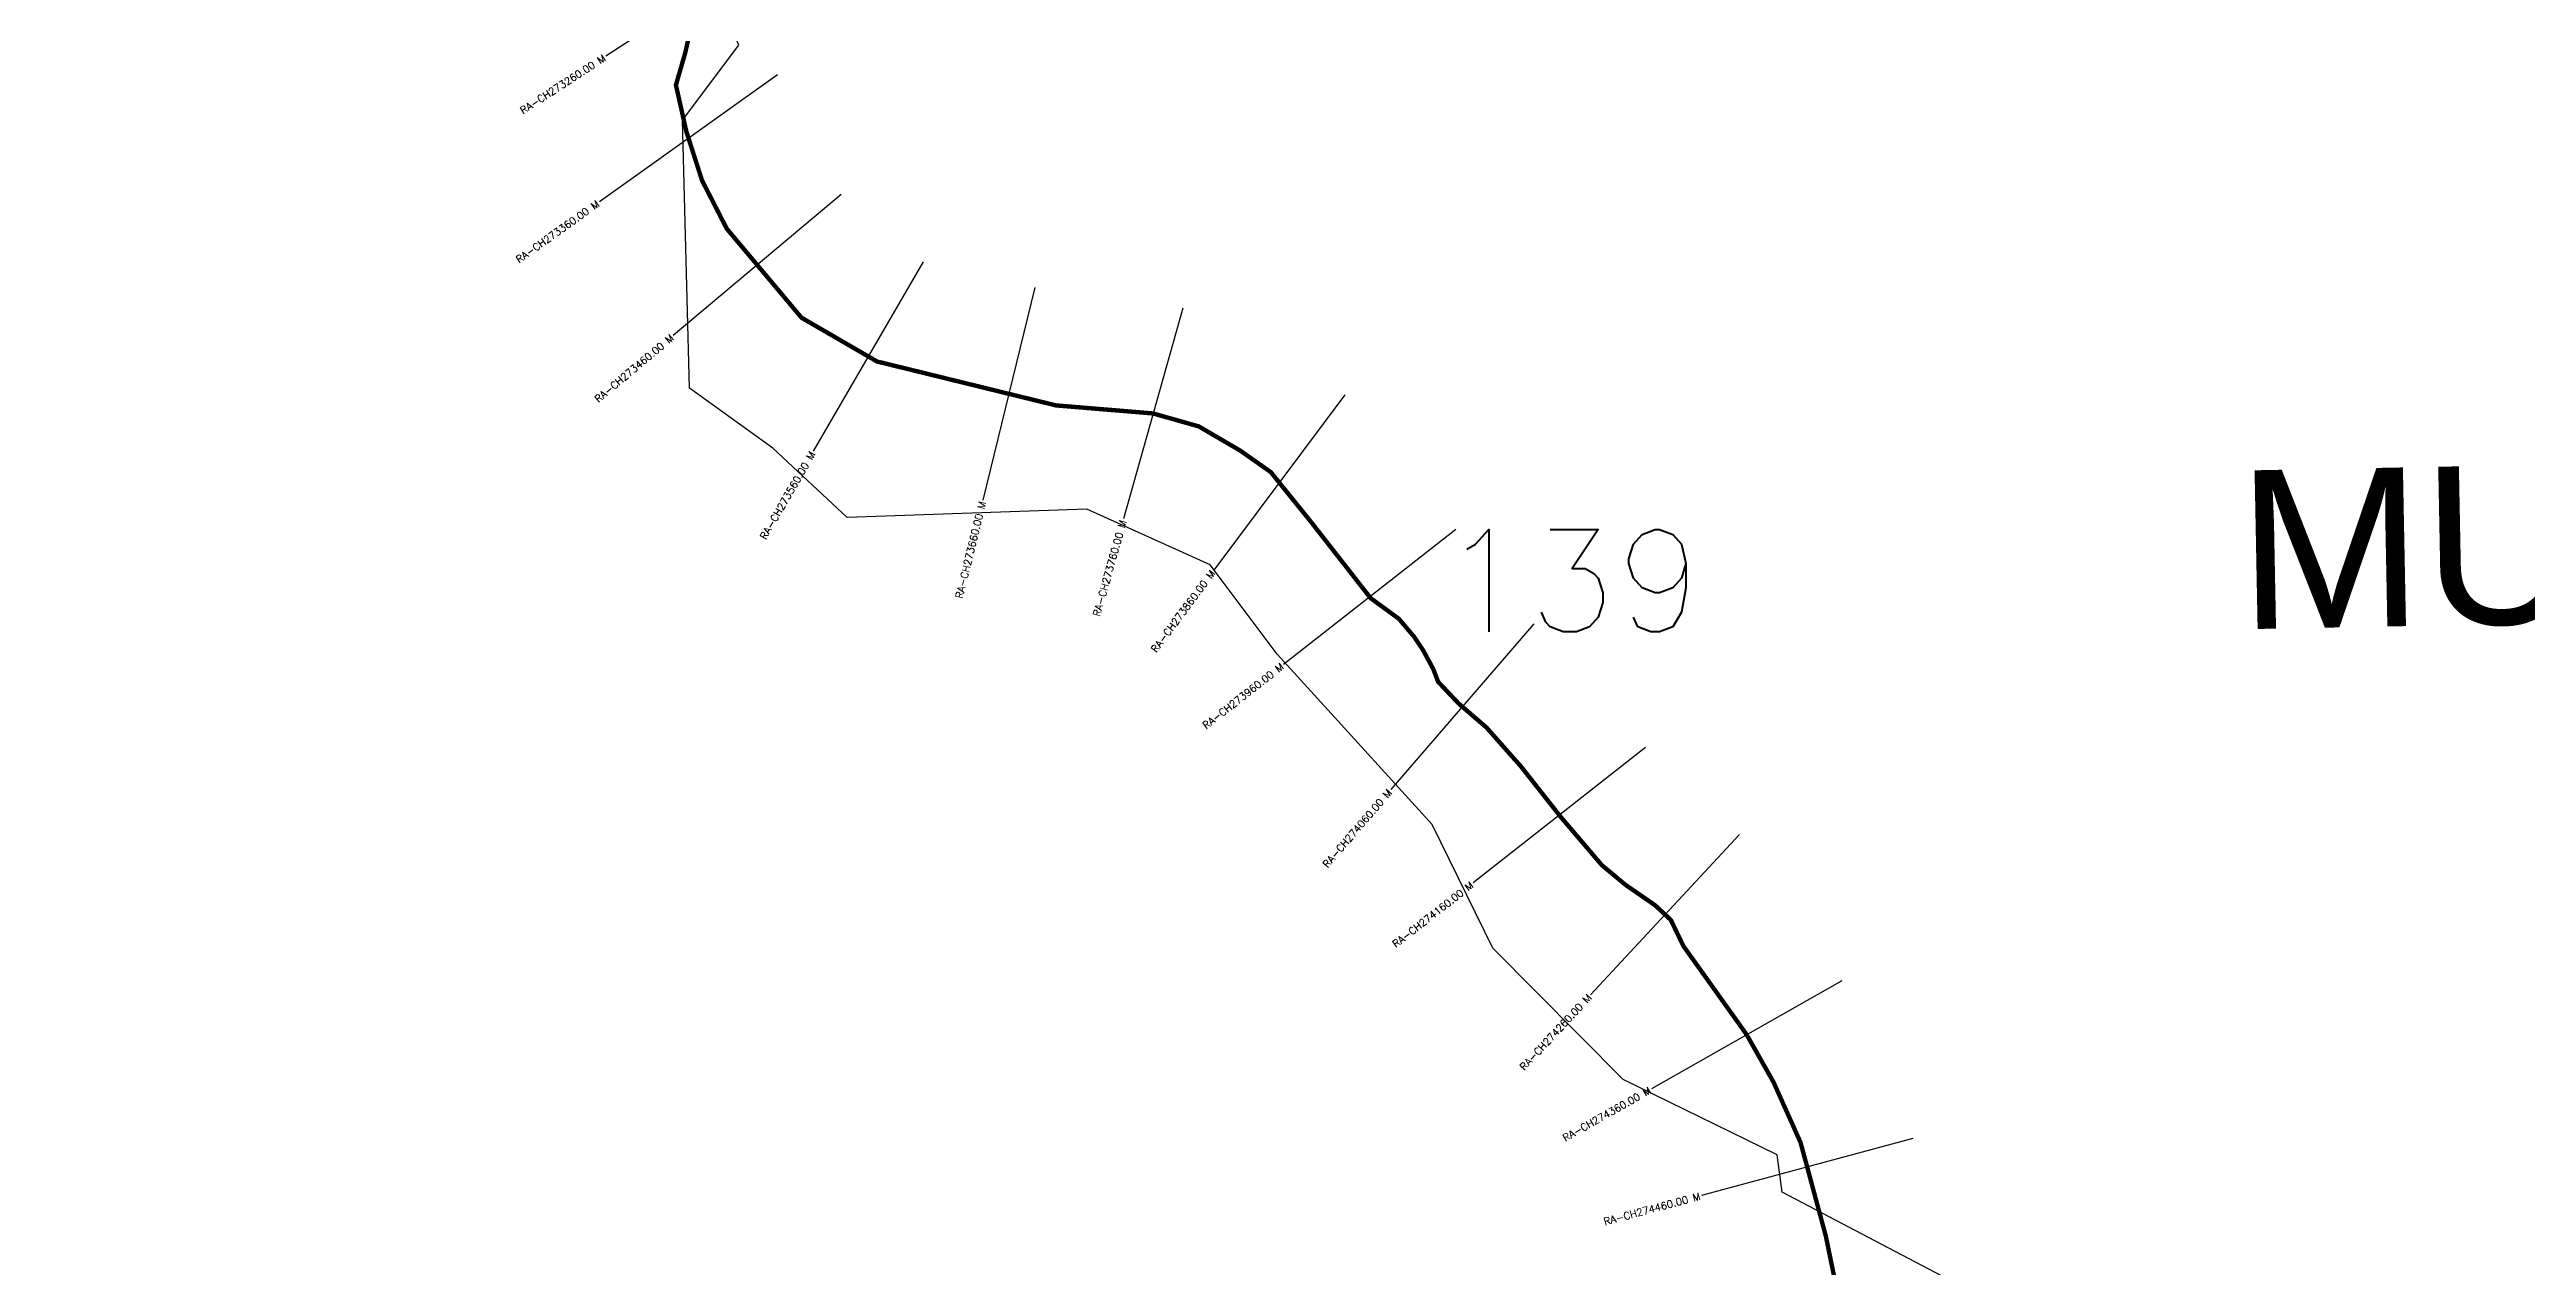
# Model space of a CAD drawing. Header units: metres. Extents: x 282477 to 285870, y 2027197 to 2030303.
# Drawn here: x 282477 to 284174, y 2028292 to 2029125 of the extents above; entities that cross this region are included whole.
import ezdxf
from ezdxf.enums import TextEntityAlignment as Align

# ---------------------------------------------------------------- set-up
doc = ezdxf.new("R2010")
doc.units = ezdxf.units.M
for name, color, linetype in [('CS', 134, 'Continuous'), ('CSMark', 6, 'Continuous'), ('NATURALLY PROTECTED', 3, 'Continuous'), ('VILLAGE NAME', 250, 'Continuous')]:
    doc.layers.add(name, color=color, linetype=linetype)
doc.styles.get("Standard").update_dxf_attribs({"font": 'simplex.shx'})

msp = doc.modelspace()

# ---------------------------------------------------------------- linework, layer by layer
at = {"color": 6, "flags": 128}
msp.add_lwpolyline([(284120.2, 2028102.8), (283664, 2028342.4), (283660.7, 2028368.2), (283555.2, 2028419.8), (283465.8, 2028509.6), (283424.3, 2028594.5), (283318.1, 2028711.2), (283272.2, 2028772.4), (283187.8, 2028810.4), (283023.7, 2028804.8), (282972.7, 2028852.3), (282915.8, 2028893.4), (282910.8, 2029077), (282949.5, 2029128.4), (282933, 2029167.8), (282902.2, 2029191.9), (282777.8, 2029199.2), (282739.3, 2029288.5), (282640.7, 2029322.2), (282581.4, 2029328.8), (282499.9, 2029257.1), (282477.4, 2029267.8), (282477.4, 2029358), (282576.3, 2029479.7)], dxfattribs=at)
at = {"layer": 'CS'}
for p, q in [((282984, 2029202.7), (282858.3, 2029120.9)), ((282976, 2029108.2), (282854, 2029021)), ((283019.5, 2029026), (282904.6, 2028929.6)), ((283075.7, 2028980), (283000.5, 2028850.3)), ((283152.3, 2028962.4), (283116.7, 2028816.7)), ((283253.6, 2028948.2), (283213, 2028803.8)), ((283364.4, 2028888.9), (283274.7, 2028768.7)), ((283440.6, 2028796.6), (283322.5, 2028704.1)), ((283493.9, 2028732), (283396, 2028618.4)), ((283570.4, 2028647.1), (283452.4, 2028554.5)), ((283634.9, 2028587.6), (283532.8, 2028477.8)), ((283705, 2028487.2), (283574.5, 2028413.3)), ((283753.6, 2028379.2), (283608.7, 2028340.2))]:
    msp.add_line(p, q, dxfattribs=at)
at = {"layer": 'NATURALLY PROTECTED', "const_width": 3, "flags": 128}
msp.add_lwpolyline([(282920.1, 2029155.5), (282912.8, 2029123.3), (282906.4, 2029101.1), (282913.6, 2029069.1), (282924.3, 2029035.7), (282941.2, 2029002.7), (282992.4, 2028941.7), (283044.1, 2028911.7), (283166.7, 2028881.6), (283233.1, 2028876.1), (283264.5, 2028867.2), (283292.9, 2028850.6), (283313.8, 2028835.9), (283341.4, 2028801.7), (283382.2, 2028749.5), (283401.5, 2028735.4), (283412, 2028723), (283418.2, 2028713.7), (283425.1, 2028700.9), (283428.4, 2028692.2), (283442.7, 2028677.1), (283461.6, 2028660.8), (283485.3, 2028634), (283512.3, 2028599.7), (283540.5, 2028566.6), (283556.7, 2028553.1), (283577, 2028539.1), (283587.8, 2028529), (283596.3, 2028511.3), (283639.6, 2028450.6), (283658.1, 2028417.9), (283676.6, 2028376.6), (283693.9, 2028312.5), (283706.2, 2028252.7)], dxfattribs=at)

# ---------------------------------------------------------------- texts
at = {"insert": (283430.1, 2028796.5), "char_height": 70, "attachment_point": 1}
msp.add_mtext_dynamic_manual_height_columns('139', width=95.172, gutter_width=1, heights=[0], dxfattribs=at)
at = {"layer": 'CSMark'}
for s, rotation, p in [('RA-CH273260.00 M', 33.0771, (282857.5, 2029120.3)), ('RA-CH273360.00 M', 35.5397, (282853.1, 2029020.5)), ('RA-CH273460.00 M', 40.0092, (282903.9, 2028928.9)), ('RA-CH273560.00 M', 59.8756, (283000, 2028849.4)), ('RA-CH273660.00 M', 76.2483, (283116.4, 2028815.7)), ('RA-CH273760.00 M', 74.3016, (283212.7, 2028802.8)), ('RA-CH273860.00 M', 53.2875, (283274.1, 2028767.9)), ('RA-CH273960.00 M', 38.0539, (283321.7, 2028703.5)), ('RA-CH274060.00 M', 49.2264, (283395.3, 2028617.6)), ('RA-CH274160.00 M', 38.1506, (283451.6, 2028553.8)), ('RA-CH274260.00 M', 47.0637, (283532.1, 2028477.1)), ('RA-CH274360.00 M', 29.5259, (283573.6, 2028412.8)), ('RA-CH274460.00 M', 15.077, (283607.8, 2028339.9))]:
    msp.add_text(s, height=5, rotation=rotation, dxfattribs=at).set_placement(p, align=Align.MIDDLE_RIGHT)
at = {"layer": 'VILLAGE NAME', "insert": (283975.1, 2028836.9), "char_height": 108.748, "attachment_point": 1, "rotation": 1.1028}
msp.add_mtext_dynamic_manual_height_columns('{\\fArial|b0|i0|c0|p34;MURUD (RURAL)}', width=1688.823, gutter_width=543.7, heights=[0], dxfattribs=at)

doc.saveas('drawing.dxf')
